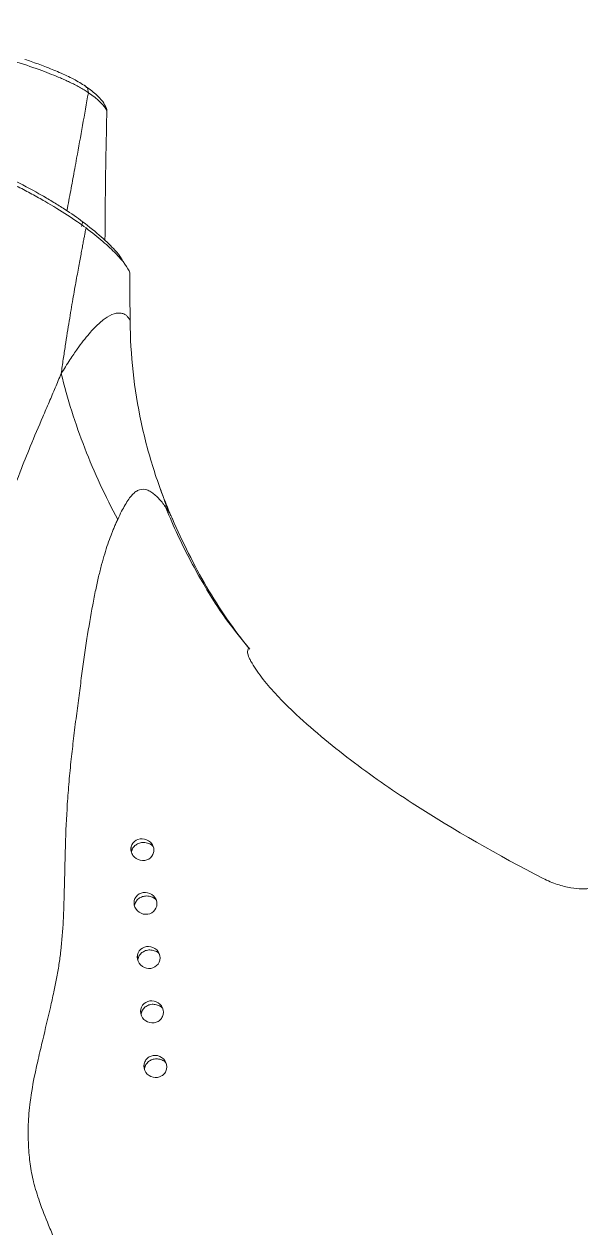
# Model space of a CAD drawing. Header units: inches. Extents: x 1424 to 4050, y 1126 to 1517.
# Drawn here: x 2879.98 to 2899.61, y 1239.45 to 1281.33 of the extents above; entities that cross this region are included whole.
import ezdxf

# ---------------------------------------------------------------- set-up
doc = ezdxf.new("R2010")
doc.units = ezdxf.units.IN
doc.header["$LTSCALE"] = 15

msp = doc.modelspace()

# ---------------------------------------------------------------- linework, layer by layer
at = {"color": 7, "linetype": 'Continuous', "lineweight": 15}
for p, q in [((2887.758, 1259.485), (2887.784, 1259.595)), ((2887.807, 1259.62), (2887.834, 1259.579)), ((2883.714, 1252.537), (2883.705, 1252.704)), ((2883.822, 1250.67), (2883.813, 1250.834)), ((2883.934, 1248.788), (2883.925, 1248.95)), ((2884.05, 1246.895), (2884.041, 1247.055)), ((2884.167, 1244.994), (2884.159, 1245.154))]:
    msp.add_line(p, q, dxfattribs=at)
for points, knots in [([(2874.185, 1281.329), (2874.254, 1281.317), (2874.391, 1281.293), (2874.594, 1281.257), (2874.793, 1281.22), (2874.986, 1281.184), (2875.174, 1281.148), (2875.357, 1281.113), (2875.534, 1281.077), (2875.706, 1281.042), (2875.872, 1281.008), (2876.032, 1280.974), (2876.187, 1280.941), (2876.335, 1280.909), (2876.478, 1280.877), (2876.615, 1280.847), (2876.746, 1280.817), (2876.871, 1280.788), (2876.991, 1280.76), (2877.462, 1280.648), (2878.427, 1280.403), (2879.615, 1280.054), (2880.582, 1279.721), (2881.105, 1279.513), (2881.406, 1279.381), (2881.571, 1279.304), (2881.741, 1279.221), (2881.909, 1279.131), (2882.073, 1279.037), (2882.167, 1278.974), (2882.215, 1278.941)], [0, 0, 0, 0, 0.020452, 0.040371, 0.059757, 0.078612, 0.096935, 0.114727, 0.131988, 0.148718, 0.164918, 0.180587, 0.195726, 0.210333, 0.224407, 0.237948, 0.250956, 0.26343, 0.275372, 0.286781, 0.405309, 0.572281, 0.687104, 0.786264, 0.813968, 0.844841, 0.878886, 0.916103, 0.956481, 1, 1, 1, 1]), ([(2882.113, 1279.17), (2881.983, 1279.251), (2881.739, 1279.404), (2881.24, 1279.636), (2880.734, 1279.842), (2880.323, 1279.994), (2880.077, 1280.076), (2880.004, 1280.101)], [0, 0, 0, 0, 0.285297, 0.534485, 0.747606, 0.92493, 1, 1, 1, 1]), ([(2882.84, 1278.411), (2882.803, 1278.486), (2882.719, 1278.648), (2882.48, 1278.903), (2882.225, 1279.088), (2882.087, 1279.188)], [0, 0, 0, 0, 0.27904, 0.612562, 1, 1, 1, 1]), ([(2882.859, 1278.303), (2882.849, 1277.866), (2882.831, 1276.992), (2882.805, 1275.491), (2882.798, 1274.427), (2882.794, 1273.8)], [0, 0, 0, 0, 0.2910495, 0.5820992, 1, 1, 1, 1]), ([(2882.859, 1278.303), (2882.858, 1278.337), (2882.858, 1278.377), (2882.839, 1278.411), (2882.836, 1278.416)], [0, 0, 0, 0, 0.856663, 1, 1, 1, 1]), ([(2882.133, 1274.235), (2881.945, 1274.376), (2881.73, 1274.525), (2881.252, 1274.835), (2880.988, 1274.996), (2880.554, 1275.246), (2880.404, 1275.33), (2880.095, 1275.498), (2879.936, 1275.583), (2879.446, 1275.835), (2879.102, 1276.003), (2878.561, 1276.254), (2878.375, 1276.338), (2878.001, 1276.502), (2877.812, 1276.582), (2877.238, 1276.82), (2876.847, 1276.974), (2876.049, 1277.268), (2875.639, 1277.41), (2874.823, 1277.674), (2874.415, 1277.797), (2874.006, 1277.911)], [0, 0, 0, 0, 0.125, 0.125, 0.25, 0.25, 0.3125, 0.3125, 0.375, 0.375, 0.5, 0.5, 0.5625, 0.5625, 0.625, 0.625, 0.75, 0.75, 0.875, 0.875, 1, 1, 1, 1]), ([(2874.027, 1278.055), (2874.43, 1277.944), (2874.831, 1277.823), (2875.628, 1277.566), (2876.025, 1277.429), (2876.617, 1277.212), (2876.814, 1277.137), (2877.203, 1276.986), (2877.394, 1276.909), (2877.959, 1276.676), (2878.325, 1276.516), (2878.854, 1276.272), (2879.028, 1276.19), (2879.369, 1276.024), (2879.536, 1275.94), (2880.02, 1275.692), (2880.321, 1275.528), (2880.743, 1275.286), (2880.878, 1275.206), (2881.139, 1275.048), (2881.265, 1274.969), (2881.621, 1274.739), (2881.832, 1274.592), (2882.015, 1274.454)], [0, 0, 0, 0, 0.125, 0.125, 0.25, 0.25, 0.3125, 0.3125, 0.375, 0.375, 0.5, 0.5, 0.5625, 0.5625, 0.625, 0.625, 0.75, 0.75, 0.8125, 0.8125, 0.875, 0.875, 1, 1, 1, 1]), ([(2881.27, 1269.172), (2881.293, 1269.338), (2881.339, 1269.661), (2881.41, 1270.131), (2881.48, 1270.574), (2881.547, 1270.991), (2881.612, 1271.382), (2881.675, 1271.748), (2881.734, 1272.088), (2881.79, 1272.403), (2881.843, 1272.694), (2881.892, 1272.96), (2881.937, 1273.202), (2881.978, 1273.42), (2882.014, 1273.614), (2882.046, 1273.784), (2882.074, 1273.93), (2882.098, 1274.053), (2882.117, 1274.152), (2882.128, 1274.209), (2882.133, 1274.235)], [0, 0, 0, 0, 0.0954781, 0.1862911, 0.2724312, 0.3538933, 0.4306709, 0.5027575, 0.5701519, 0.632854, 0.69086, 0.7441628, 0.7927535, 0.8366212, 0.8757537, 0.9101388, 0.9397652, 0.9646231, 0.9847037, 1, 1, 1, 1]), ([(2881.978, 1274.287), (2881.981, 1274.299), (2881.987, 1274.328), (2881.997, 1274.371), (2882.007, 1274.414), (2882.013, 1274.442), (2882.015, 1274.454)], [0, 0, 0, 0, 0.210417, 0.501318, 0.792892, 1, 1, 1, 1]), ([(2882.015, 1274.454), (2882.245, 1274.274), (2882.704, 1273.913), (2883.113, 1273.501), (2883.343, 1273.222), (2883.399, 1273.105), (2883.419, 1273.065)], [0, 0, 0, 0, 0.329033, 0.658102, 0.883828, 1, 1, 1, 1]), ([(2882.133, 1274.235), (2882.35, 1274.071), (2882.545, 1273.915), (2882.892, 1273.618), (2883.044, 1273.476), (2883.429, 1273.081), (2883.593, 1272.855), (2883.661, 1272.671)], [0, 0, 0, 0, 0.25, 0.25, 0.5, 0.5, 1, 1, 1, 1]), ([(2883.661, 1272.671), (2883.662, 1272.393), (2883.662, 1271.836), (2883.666, 1271.279), (2883.668, 1271)], [0, 0, 0, 0, 0.49897, 1, 1, 1, 1]), ([(2883.668, 1271), (2883.661, 1271.016), (2883.648, 1271.047), (2883.624, 1271.089), (2883.587, 1271.142), (2883.532, 1271.198), (2883.441, 1271.252), (2883.327, 1271.281), (2883.144, 1271.272), (2882.897, 1271.17), (2882.575, 1270.919), (2882.223, 1270.55), (2881.928, 1270.165), (2881.704, 1269.843), (2881.567, 1269.639), (2881.421, 1269.416), (2881.319, 1269.252), (2881.27, 1269.172)], [0, 0, 0, 0, 0.031591, 0.060467, 0.086632, 0.147001, 0.202626, 0.274471, 0.342851, 0.469787, 0.578172, 0.690251, 0.823424, 0.862631, 0.904209, 0.953633, 1, 1, 1, 1]), ([(2883.668, 1271), (2883.677, 1269.814), (2883.807, 1268.633), (2884.178, 1266.898), (2884.331, 1266.327), (2884.694, 1265.206), (2884.903, 1264.654), (2885.141, 1264.112)], [0, 0, 0, 0, 0.5, 0.5, 0.75, 0.75, 1, 1, 1, 1]), ([(2878.094, 1232.934), (2878.069, 1232.998), (2878.021, 1233.126), (2877.95, 1233.323), (2877.881, 1233.525), (2877.813, 1233.73), (2877.747, 1233.94), (2877.683, 1234.154), (2877.62, 1234.373), (2877.56, 1234.595), (2877.502, 1234.822), (2877.447, 1235.053), (2877.394, 1235.288), (2877.343, 1235.527), (2877.295, 1235.771), (2877.208, 1236.246), (2877.099, 1236.98), (2876.992, 1237.996), (2876.922, 1239.082), (2876.885, 1240.366), (2876.898, 1241.873), (2876.969, 1243.63), (2877.112, 1245.742), (2877.26, 1247.981), (2877.366, 1250.296), (2877.421, 1251.927), (2877.466, 1253.062), (2877.499, 1253.712), (2877.54, 1254.383), (2877.59, 1255.076), (2877.687, 1256.241), (2877.855, 1257.809), (2878.227, 1260.252), (2878.845, 1262.945), (2879.61, 1265.198), (2880.218, 1266.7), (2880.559, 1267.501), (2880.849, 1268.177), (2881.063, 1268.68), (2881.201, 1269.008), (2881.27, 1269.172)], [0, 0, 0, 0, 0.005689, 0.011425, 0.01721, 0.023047, 0.02894, 0.03489, 0.0409, 0.046974, 0.053113, 0.05932, 0.065597, 0.071948, 0.078374, 0.084877, 0.109456, 0.13568, 0.163616, 0.193314, 0.234733, 0.280099, 0.329678, 0.399432, 0.455331, 0.511231, 0.52776, 0.5449, 0.562652, 0.581024, 0.600021, 0.655748, 0.707151, 0.799961, 0.883378, 0.912063, 0.946921, 0.964689, 0.982383, 1, 1, 1, 1]), ([(2883.238, 1264.098), (2882.806, 1264.894), (2882.422, 1265.725), (2881.761, 1267.426), (2881.486, 1268.297), (2881.27, 1269.172)], [0, 0, 0, 0, 0.5, 0.5, 1, 1, 1, 1]), ([(2885.141, 1264.112), (2885.137, 1264.123), (2885.128, 1264.145), (2885.11, 1264.184), (2885.089, 1264.226), (2885.064, 1264.273), (2885.035, 1264.323), (2885, 1264.382), (2884.955, 1264.453), (2884.883, 1264.558), (2884.784, 1264.691), (2884.656, 1264.837), (2884.524, 1264.963), (2884.389, 1265.062), (2884.212, 1265.148), (2884.034, 1265.153), (2883.865, 1265.068), (2883.741, 1264.959), (2883.617, 1264.803), (2883.495, 1264.608), (2883.366, 1264.37), (2883.283, 1264.193), (2883.238, 1264.098)], [0, 0, 0, 0, 0.023334, 0.046974, 0.070933, 0.095223, 0.119855, 0.144836, 0.178146, 0.213054, 0.278692, 0.341574, 0.401706, 0.459337, 0.514912, 0.622902, 0.678392, 0.73506, 0.793493, 0.860591, 0.925276, 1, 1, 1, 1]), ([(2885.001, 1264.379), (2884.958, 1264.501), (2884.87, 1264.75), (2884.775, 1265.011), (2884.727, 1265.144)], [0, 0, 0, 0, 0.489526, 1, 1, 1, 1]), ([(2887.807, 1259.614), (2887.552, 1259.925), (2886.929, 1260.685), (2886.087, 1262.051), (2885.371, 1263.405), (2885.006, 1264.282), (2884.878, 1264.588)], [0, 0, 0, 0, 0.207922, 0.507848, 0.828357, 1, 1, 1, 1]), ([(2883.238, 1264.098), (2883.216, 1264.05), (2883.174, 1263.957), (2883.113, 1263.817), (2883.057, 1263.682), (2882.981, 1263.491), (2882.889, 1263.235), (2882.779, 1262.893), (2882.673, 1262.519), (2882.568, 1262.101), (2882.465, 1261.633), (2882.324, 1260.922), (2882.158, 1259.93), (2882.01, 1258.866), (2881.889, 1257.964), (2881.794, 1257.237), (2881.702, 1256.5), (2881.615, 1255.738), (2881.54, 1254.978), (2881.463, 1253.978), (2881.422, 1253.003), (2881.397, 1252.066), (2881.383, 1251.382), (2881.366, 1250.744), (2881.338, 1249.975), (2881.285, 1249.276), (2881.193, 1248.604), (2881.11, 1248.131), (2881.007, 1247.633), (2880.85, 1246.923), (2880.662, 1246.142), (2880.481, 1245.375), (2880.32, 1244.659), (2880.208, 1244.031), (2880.145, 1243.435), (2880.121, 1243.052), (2880.115, 1242.684), (2880.127, 1242.332), (2880.15, 1241.994), (2880.197, 1241.565), (2880.302, 1241.019), (2880.524, 1240.306), (2880.782, 1239.653), (2881.03, 1239.062), (2881.236, 1238.568), (2881.427, 1238.092), (2881.642, 1237.511), (2881.834, 1236.851), (2881.986, 1236.1), (2882.083, 1235.406), (2882.133, 1234.865), (2882.166, 1234.438), (2882.185, 1234.164), (2882.208, 1233.833), (2882.226, 1233.621), (2882.238, 1233.47)], [0, 0, 0, 0, 0.007304, 0.014202, 0.020687, 0.026752, 0.040912, 0.054936, 0.07025, 0.086387, 0.103759, 0.122986, 0.164298, 0.208179, 0.230897, 0.254179, 0.279751, 0.302685, 0.327463, 0.35205, 0.396762, 0.417976, 0.438481, 0.459541, 0.476462, 0.50894, 0.52354, 0.538593, 0.553054, 0.570175, 0.605284, 0.626635, 0.642116, 0.672123, 0.684411, 0.696107, 0.706702, 0.717411, 0.727711, 0.736953, 0.756012, 0.77734, 0.803675, 0.819143, 0.835231, 0.852153, 0.865741, 0.891686, 0.914921, 0.936424, 0.957139, 0.966714, 0.978007, 0.984279, 1, 1, 1, 1]), ([(2887.834, 1259.579), (2887.272, 1260.268), (2886.775, 1260.996), (2885.888, 1262.513), (2885.497, 1263.303), (2885.141, 1264.112)], [0, 0, 0, 0, 0.5, 0.5, 1, 1, 1, 1]), ([(2889.335, 1257.422), (2889.146, 1257.6), (2888.964, 1257.781), (2888.617, 1258.15), (2888.453, 1258.339), (2888.227, 1258.627), (2888.156, 1258.723), (2888.025, 1258.911), (2887.965, 1259.005), (2887.889, 1259.135), (2887.866, 1259.177), (2887.826, 1259.257), (2887.808, 1259.296), (2887.78, 1259.365), (2887.769, 1259.396), (2887.757, 1259.449), (2887.755, 1259.47), (2887.758, 1259.485)], [0, 0, 0, 0, 0.25, 0.25, 0.5, 0.5, 0.625, 0.625, 0.75, 0.75, 0.8125, 0.8125, 0.875, 0.875, 0.9375, 0.9375, 1, 1, 1, 1]), ([(2898.05, 1251.606), (2896.487, 1252.416), (2894.959, 1253.276), (2892.76, 1254.701), (2892.043, 1255.199), (2890.653, 1256.258), (2889.979, 1256.819), (2889.335, 1257.422)], [0, 0, 0, 0, 0.5, 0.5, 0.75, 0.75, 1, 1, 1, 1]), ([(2884.488, 1252.509), (2884.466, 1252.412), (2884.402, 1252.33), (2884.232, 1252.232), (2884.125, 1252.216), (2883.924, 1252.261), (2883.828, 1252.322), (2883.737, 1252.452), (2883.715, 1252.501), (2883.694, 1252.603), (2883.694, 1252.655), (2883.705, 1252.704)], [0, 0, 0, 0, 0.25, 0.25, 0.5, 0.5, 0.75, 0.75, 0.875, 0.875, 1, 1, 1, 1]), ([(2883.705, 1252.704), (2883.728, 1252.803), (2883.792, 1252.884), (2883.961, 1252.98), (2884.067, 1252.995), (2884.268, 1252.952), (2884.365, 1252.89), (2884.457, 1252.761), (2884.479, 1252.712), (2884.5, 1252.61), (2884.499, 1252.558), (2884.488, 1252.509)], [0, 0, 0, 0, 0.25, 0.25, 0.5, 0.5, 0.75, 0.75, 0.875, 0.875, 1, 1, 1, 1]), ([(2883.714, 1252.537), (2883.73, 1252.582), (2883.76, 1252.673), (2883.862, 1252.776), (2883.992, 1252.843), (2884.149, 1252.864), (2884.31, 1252.827), (2884.425, 1252.773), (2884.464, 1252.724), (2884.466, 1252.72)], [0, 0, 0, 0, 0.151689, 0.303289, 0.460754, 0.629951, 0.810026, 0.98823, 1, 1, 1, 1]), ([(2899.611, 1251.251), (2899.563, 1251.242), (2899.488, 1251.238), (2899.284, 1251.246), (2899.16, 1251.257), (2898.942, 1251.294), (2898.867, 1251.31), (2898.71, 1251.348), (2898.627, 1251.371), (2898.461, 1251.426), (2898.378, 1251.457), (2898.213, 1251.526), (2898.13, 1251.565), (2898.05, 1251.606)], [0, 0, 0, 0, 0.25, 0.25, 0.5, 0.5, 0.625, 0.625, 0.75, 0.75, 0.875, 0.875, 1, 1, 1, 1]), ([(2883.813, 1250.834), (2883.835, 1250.933), (2883.899, 1251.017), (2884.07, 1251.116), (2884.177, 1251.132), (2884.377, 1251.087), (2884.473, 1251.026), (2884.593, 1250.853), (2884.616, 1250.744), (2884.594, 1250.645)], [0, 0, 0, 0, 0.25, 0.25, 0.5, 0.5, 0.75, 0.75, 1, 1, 1, 1]), ([(2884.594, 1250.645), (2884.572, 1250.546), (2884.507, 1250.461), (2884.336, 1250.361), (2884.229, 1250.345), (2884.028, 1250.391), (2883.934, 1250.452), (2883.814, 1250.625), (2883.791, 1250.734), (2883.813, 1250.834)], [0, 0, 0, 0, 0.25, 0.25, 0.5, 0.5, 0.75, 0.75, 1, 1, 1, 1]), ([(2883.822, 1250.67), (2883.837, 1250.715), (2883.867, 1250.807), (2883.967, 1250.912), (2884.097, 1250.981), (2884.251, 1251.004), (2884.406, 1250.972), (2884.521, 1250.918), (2884.564, 1250.866), (2884.571, 1250.857)], [0, 0, 0, 0, 0.1521313, 0.3042026, 0.4596516, 0.623547, 0.7939882, 0.9648245, 1, 1, 1, 1]), ([(2884.705, 1248.765), (2884.683, 1248.665), (2884.619, 1248.579), (2884.447, 1248.476), (2884.338, 1248.46), (2884.138, 1248.506), (2884.045, 1248.568), (2883.927, 1248.741), (2883.904, 1248.85), (2883.925, 1248.95)], [0, 0, 0, 0, 0.25, 0.25, 0.5, 0.5, 0.75, 0.75, 1, 1, 1, 1]), ([(2883.925, 1248.95), (2883.947, 1249.05), (2884.011, 1249.135), (2884.183, 1249.236), (2884.29, 1249.252), (2884.491, 1249.207), (2884.585, 1249.146), (2884.704, 1248.973), (2884.726, 1248.865), (2884.705, 1248.765)], [0, 0, 0, 0, 0.25, 0.25, 0.5, 0.5, 0.75, 0.75, 1, 1, 1, 1]), ([(2883.934, 1248.788), (2883.949, 1248.833), (2883.978, 1248.925), (2884.078, 1249.031), (2884.207, 1249.102), (2884.359, 1249.126), (2884.512, 1249.097), (2884.627, 1249.044), (2884.672, 1248.99), (2884.681, 1248.979)], [0, 0, 0, 0, 0.15241, 0.304791, 0.459216, 0.62008, 0.78573, 0.953729, 1, 1, 1, 1]), ([(2884.041, 1247.055), (2884.062, 1247.156), (2884.127, 1247.243), (2884.299, 1247.345), (2884.407, 1247.361), (2884.607, 1247.316), (2884.7, 1247.255), (2884.818, 1247.082), (2884.841, 1246.974), (2884.819, 1246.873)], [0, 0, 0, 0, 0.25, 0.25, 0.5, 0.5, 0.75, 0.75, 1, 1, 1, 1]), ([(2884.819, 1246.873), (2884.809, 1246.823), (2884.788, 1246.776), (2884.729, 1246.695), (2884.691, 1246.66), (2884.561, 1246.582), (2884.453, 1246.566), (2884.252, 1246.612), (2884.16, 1246.673), (2884.042, 1246.847), (2884.019, 1246.955), (2884.041, 1247.055)], [0, 0, 0, 0, 0.125, 0.125, 0.25, 0.25, 0.5, 0.5, 0.75, 0.75, 1, 1, 1, 1]), ([(2884.05, 1246.895), (2884.064, 1246.941), (2884.094, 1247.032), (2884.193, 1247.14), (2884.322, 1247.211), (2884.472, 1247.236), (2884.624, 1247.208), (2884.739, 1247.156), (2884.784, 1247.102), (2884.795, 1247.089)], [0, 0, 0, 0, 0.152716, 0.305422, 0.459252, 0.619379, 0.781548, 0.947658, 1, 1, 1, 1]), ([(2884.937, 1244.974), (2884.926, 1244.924), (2884.905, 1244.877), (2884.846, 1244.794), (2884.808, 1244.759), (2884.679, 1244.68), (2884.57, 1244.664), (2884.369, 1244.71), (2884.277, 1244.772), (2884.16, 1244.945), (2884.138, 1245.053), (2884.159, 1245.154)], [0, 0, 0, 0, 0.125, 0.125, 0.25, 0.25, 0.5, 0.5, 0.75, 0.75, 1, 1, 1, 1]), ([(2884.159, 1245.154), (2884.169, 1245.205), (2884.19, 1245.252), (2884.249, 1245.334), (2884.287, 1245.369), (2884.417, 1245.446), (2884.525, 1245.463), (2884.725, 1245.418), (2884.818, 1245.356), (2884.935, 1245.183), (2884.958, 1245.075), (2884.937, 1244.974)], [0, 0, 0, 0, 0.125, 0.125, 0.25, 0.25, 0.5, 0.5, 0.75, 0.75, 1, 1, 1, 1]), ([(2884.167, 1244.994), (2884.182, 1245.04), (2884.211, 1245.132), (2884.31, 1245.24), (2884.438, 1245.312), (2884.587, 1245.339), (2884.738, 1245.312), (2884.854, 1245.26), (2884.9, 1245.205), (2884.912, 1245.191)], [0, 0, 0, 0, 0.152252, 0.304506, 0.458581, 0.615784, 0.777187, 0.941606, 1, 1, 1, 1])]:
    msp.add_open_spline(points, degree=3, knots=knots, dxfattribs=at)
at = {"color": 8, "linetype": 'Continuous', "lineweight": 15}
for points, knots in [([(2882.215, 1278.941), (2882.213, 1278.974), (2882.208, 1279.042), (2882.163, 1279.129), (2882.113, 1279.166), (2882.09, 1279.183)], [0, 0, 0, 0, 0.336646, 0.694789, 1, 1, 1, 1]), ([(2881.47, 1274.828), (2881.476, 1274.863), (2881.525, 1275.127), (2881.615, 1275.616), (2881.721, 1276.19), (2881.927, 1277.305), (2882.082, 1278.183), (2882.215, 1278.941)], [0, 0, 0, 0, 0.025062, 0.189178, 0.351946, 0.441238, 1, 1, 1, 1])]:
    msp.add_open_spline(points, degree=3, knots=knots, dxfattribs=at)
at = {"color": 7, "linetype": 'Continuous', "lineweight": 15}
msp.add_open_spline([(2882.216, 1278.941), (2882.563, 1278.707), (2882.78, 1278.492), (2882.859, 1278.303)], degree=3, dxfattribs=at)

doc.saveas('drawing.dxf')
